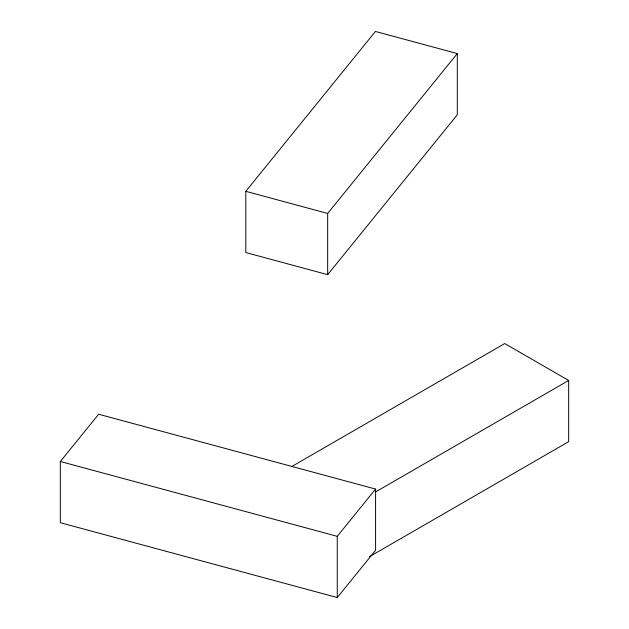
<?xml version="1.0" encoding="UTF-8"?>
<svg xmlns="http://www.w3.org/2000/svg" width="629" height="629" viewBox="0 0 629 629"><rect width="100%" height="100%" fill="white"/><g stroke="black" fill="none" stroke-linecap="round" stroke-linejoin="round"><path stroke-width="0.94" d="M245.797 191.326L375.419 31.45L457.291 53.575L457.291 114.793L327.67 274.669L245.797 252.543L245.797 191.326L327.67 213.451L457.291 53.575M60.337 461.497L98.667 414.228L375.584 489.063L375.584 550.281L337.254 597.55L60.337 522.715L60.337 461.497L337.254 536.333L375.584 489.063M291.927 466.419L504.741 343.552L568.663 380.459L568.663 441.676L369.42 556.712M375.356 492.067L568.663 380.459M337.254 536.333L337.254 597.55M327.67 213.451L327.67 274.669"/></g></svg>
